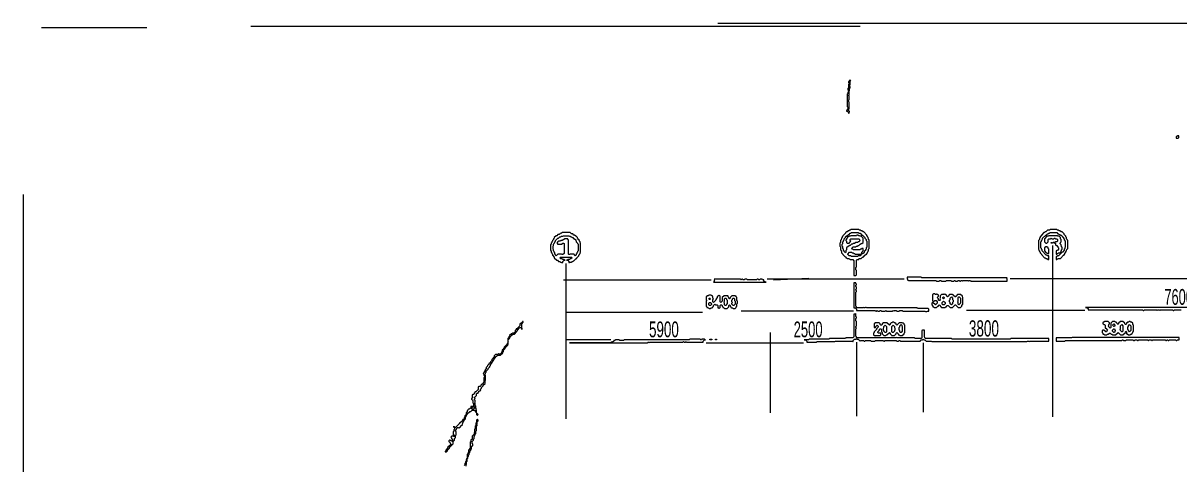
# Model space of a CAD drawing. Header units: millimetres. Extents: x 4 to 412, y 4 to 290.
# Drawn here: x 4 to 169.3, y 226.8 to 289.9 of the extents above; entities that cross this region are included whole.
import ezdxf

# ---------------------------------------------------------------- set-up
doc = ezdxf.new("R2010")
doc.units = ezdxf.units.MM
for name, color, linetype, lineweight in [('OCR_TEXT', 6, 'Continuous', 0), ('TRACE_CURVE', 6, 'Continuous', 0), ('TRACE_STRAIGHT', 5, 'Continuous', 0), ('TRACE_TEXT_SYMBOL', 6, 'Continuous', 0)]:
    doc.layers.add(name, color=color, linetype=linetype, lineweight=lineweight)
doc.styles.add('wqy-unicode', font='wqy-unicode.lff')

msp = doc.modelspace()

# ---------------------------------------------------------------- linework, layer by layer
at = {"layer": 'TRACE_CURVE', "color": 6}
for points in [[(75.31, 247.31), (75.31, 247.22), (75.05, 246.96), (74.96, 246.96), (74.96, 246.7), (74.53, 246.26), (74.44, 246.26), (74.44, 246.17), (74.26, 246), (74.26, 245.82), (74.09, 245.65), (73.91, 245.65), (73.83, 245.56), (73.74, 245.56), (73.47, 245.3), (73.47, 245.21), (73.39, 245.12), (73.39, 245.03), (73.21, 244.86), (73.21, 244.51), (73.3, 244.42), (73.21, 244.33), (73.21, 244.24), (73.12, 244.16), (73.12, 244.07), (72.69, 243.63), (72.69, 243.54), (72.6, 243.46), (72.6, 243.37), (72.42, 243.19), (72.42, 243.02), (72.34, 242.93), (72.34, 242.84), (72.07, 242.58), (71.99, 242.67), (71.9, 242.67), (71.81, 242.58), (71.46, 242.58), (71.29, 242.41), (71.29, 242.23), (70.94, 241.88), (70.94, 241.71), (70.76, 241.53), (70.76, 241.44), (70.67, 241.35), (70.58, 241.35), (70.5, 241.27), (70.5, 241.18), (70.32, 241), (70.32, 240.92), (70.15, 240.74), (70.15, 240.57), (69.97, 240.39), (69.97, 240.3), (69.88, 240.22), (69.88, 240.13), (69.8, 240.04), (69.8, 239.95), (69.71, 239.87), (69.8, 239.78), (69.8, 239.6), (69.88, 239.52), (69.88, 239.34), (69.8, 239.25)], [(70.76, 241.18), (70.94, 241.35), (70.94, 241.44), (71.02, 241.53), (71.11, 241.53), (71.11, 241.62), (71.2, 241.71), (71.2, 241.79), (71.29, 241.88), (71.29, 241.97), (71.46, 242.14), (71.46, 242.23), (71.64, 242.41), (71.72, 242.41), (71.81, 242.49), (72.16, 242.49), (72.51, 242.84), (72.51, 242.93), (72.6, 243.02), (72.6, 243.19), (72.86, 243.46), (72.86, 243.54), (73.04, 243.72), (73.04, 243.81), (73.12, 243.89), (73.21, 243.89), (73.21, 243.98), (73.3, 244.07), (73.3, 244.68), (73.47, 244.86), (73.47, 244.95), (73.56, 245.03), (73.56, 245.12), (73.83, 245.38), (73.91, 245.38), (74, 245.47), (74.18, 245.47), (74.35, 245.65), (74.35, 245.73), (74.44, 245.82), (74.53, 245.82), (74.53, 245.91), (74.61, 246), (74.61, 246.08), (74.96, 246.43), (75.14, 246.43), (75.23, 246.35), (75.23, 246.17), (75.23, 246.96), (75.31, 247.05), (75.31, 247.13), (75.4, 247.22), (75.4, 247.31), (75.31, 247.31)], [(67.17, 233.65), (67.34, 233.82), (67.34, 233.91), (67.43, 234), (67.43, 234.09), (67.78, 234.44), (67.96, 234.44), (68.13, 234.61), (68.48, 234.61), (68.57, 234.52), (68.57, 234.44), (68.75, 234.26), (68.75, 234), (68.83, 233.91), (68.92, 233.91), (69.01, 234), (68.75, 234.26), (68.75, 234.61), (68.66, 234.7), (68.75, 234.79), (68.66, 234.87), (68.66, 235.22), (68.57, 235.31), (68.57, 235.57), (68.48, 235.66), (68.57, 235.75), (68.57, 236.01), (68.48, 236.1), (68.48, 236.19), (68.57, 236.28), (68.4, 236.45), (68.48, 236.54), (68.57, 236.54), (68.75, 236.71), (68.75, 236.98), (68.83, 237.06), (69.01, 237.06), (69.01, 237.15), (69.1, 237.24), (69.1, 237.33), (69.18, 237.41), (69.27, 237.41), (69.36, 237.5), (69.27, 237.59), (69.45, 237.76), (69.45, 237.85), (69.71, 238.11), (69.71, 238.2), (69.97, 238.46), (69.97, 238.82), (70.06, 238.9), (70.06, 239.6), (69.97, 239.69), (69.97, 239.78), (70.06, 239.87), (70.06, 239.95), (70.15, 240.04), (70.15, 240.22), (70.41, 240.48), (70.41, 240.57), (70.67, 240.83), (70.67, 240.92), (70.76, 241), (70.76, 241.18)], [(69.8, 239.25), (69.8, 238.64), (69.71, 238.55), (69.71, 238.46), (69.53, 238.29), (69.45, 238.29), (69.36, 238.2), (69.36, 238.11), (69.27, 238.03), (69.1, 238.03), (69.01, 237.94), (69.01, 237.59), (68.66, 237.24), (68.57, 237.24), (68.4, 237.06), (68.4, 236.98), (68.31, 236.89), (68.22, 236.89), (68.13, 236.8), (68.13, 236.36), (68.05, 236.28), (68.05, 236.19), (68.22, 236.01), (68.22, 235.66), (68.31, 235.57), (68.31, 235.22), (68.22, 235.14), (67.96, 235.14), (67.96, 234.96), (67.87, 234.87), (67.78, 234.87), (67.69, 234.79), (67.61, 234.79), (67.52, 234.7), (67.52, 234.61), (67.43, 234.52), (67.43, 234.44), (67.26, 234.26), (67.26, 234), (67.08, 233.82), (67.08, 233.65), (66.99, 233.56), (66.99, 233.39), (66.91, 233.3), (66.82, 233.3), (66.73, 233.21), (66.73, 233.12), (66.38, 232.77), (66.29, 232.77), (66.29, 232.68), (65.77, 232.16), (65.68, 232.16), (65.59, 232.25), (65.42, 232.25), (65.51, 232.25), (65.59, 232.16), (65.59, 231.9), (65.51, 231.81), (65.51, 231.63), (65.42, 231.55), (65.42, 231.02), (65.33, 230.93), (65.16, 230.93), (65.16, 230.85)], [(65.16, 230.85), (65.07, 230.76), (65.16, 230.67), (65.16, 230.58), (65.33, 230.41), (65.33, 230.23), (65.24, 230.15), (65.16, 230.23), (65.07, 230.23), (64.98, 230.32), (64.89, 230.32), (64.8, 230.23), (64.8, 230.15), (64.98, 229.97), (64.98, 229.88), (65.16, 229.71), (65.07, 229.62), (64.98, 229.62), (64.89, 229.53), (64.8, 229.53), (64.8, 229.44), (64.63, 229.27), (64.63, 229.18), (64.37, 228.92), (64.37, 228.83), (64.28, 228.74), (64.28, 228.66), (64.45, 228.66), (64.63, 228.83), (64.63, 228.92), (64.89, 229.18), (64.89, 229.27), (65.42, 229.8), (65.42, 230.15), (65.59, 230.32), (65.59, 230.58), (65.68, 230.67), (65.77, 230.67), (65.77, 231.02), (65.86, 231.11), (65.86, 231.55), (65.77, 231.63), (65.77, 231.72), (65.86, 231.81), (65.86, 231.9), (65.94, 231.98), (65.94, 232.07), (66.03, 232.16), (66.12, 232.16), (66.21, 232.07), (66.29, 232.16), (66.38, 232.16), (66.47, 232.25), (66.47, 232.33), (66.73, 232.6), (66.73, 232.68), (66.82, 232.77), (66.82, 232.86), (66.91, 232.95), (66.91, 233.04), (66.99, 233.12), (66.99, 233.21), (67.17, 233.39), (67.17, 233.65)]]:
    msp.add_lwpolyline(points, dxfattribs=at)
for points in [[(68.31, 235.22), (68.4, 235.14), (68.4, 234.87), (68.31, 234.79), (68.13, 234.79), (68.05, 234.87), (68.05, 234.96)], [(65.42, 231.02), (65.51, 231.11), (65.68, 230.93), (65.59, 230.85), (65.51, 230.85), (65.42, 230.93)]]:
    msp.add_lwpolyline(points, close=True, dxfattribs=at)
at = {"layer": 'TRACE_STRAIGHT', "color": 5}
for p, q in [((6.57, 289.32), (21.63, 289.32)), ((36.51, 289.5), (123.59, 289.5)), ((103.25, 289.95), (376.13, 289.95)), ((3.96, 265.46), (3.96, 29.15)), ((151.07, 258.17), (151.07, 233.67)), ((81.53, 255.59), (81.53, 233.4)), ((81.19, 253.25), (102.3, 253.25)), ((110.29, 253.38), (129.88, 253.38)), ((111.18, 253.24), (116.25, 253.51)), ((145.04, 253.46), (188.42, 253.46)), ((81.53, 248.63), (101.04, 248.63)), ((106.57, 248.81), (122.61, 248.81)), ((138.78, 248.91), (155.7, 248.91)), ((81.53, 244.73), (87.96, 244.73)), ((110.7, 245.73), (110.7, 234.23)), ((101.58, 244.23), (115.51, 244.23)), ((123.08, 244.37), (123.08, 233.75)), ((132.58, 244.26), (132.58, 234.35))]:
    msp.add_line(p, q, dxfattribs=at)
at = {"layer": 'TRACE_TEXT_SYMBOL', "color": 6}
for points in [[(121.99, 281.73), (121.99, 281.64), (121.9, 281.55), (121.9, 281.46), (121.99, 281.38), (121.99, 281.29), (121.9, 281.2), (121.9, 280.68), (121.82, 280.59), (121.82, 280.41), (121.9, 280.33), (121.9, 280.15), (121.82, 280.06), (121.82, 279.89), (121.73, 279.8), (121.73, 278.05), (121.82, 277.96), (121.82, 277.7), (121.73, 277.61), (121.73, 277.52), (121.64, 277.44), (121.64, 277.35), (121.73, 277.35), (121.9, 277.17), (121.9, 277.09), (121.99, 277.09), (121.99, 277.17), (122.08, 277.26), (122.08, 277.35), (121.99, 277.35), (121.9, 277.44), (121.9, 277.61), (121.99, 277.7), (121.99, 278.66), (121.9, 278.75), (121.9, 278.92), (121.99, 279.01), (121.99, 279.54), (121.9, 279.62), (121.99, 279.71), (121.99, 280.24), (122.08, 280.33), (122.08, 280.59), (122.17, 280.68), (122.17, 280.85), (122.08, 280.94), (122.08, 281.03), (122.17, 281.11), (122.17, 281.64), (122.25, 281.73)], [(168.93, 273.84), (168.84, 273.76), (168.76, 273.76), (168.76, 273.49), (169.02, 273.49), (169.11, 273.58), (169.11, 273.84)], [(150.54, 259.57), (150.45, 259.48), (150.28, 259.48), (149.93, 259.13), (149.93, 258.69), (150.1, 258.52), (150.28, 258.52), (150.45, 258.69), (150.45, 259.04), (150.54, 259.13), (150.8, 259.13), (150.89, 259.22), (150.98, 259.13), (151.24, 259.13), (151.33, 259.22), (151.42, 259.22), (151.5, 259.13), (151.68, 259.13), (151.77, 259.04), (151.77, 258.78), (151.68, 258.69), (151.5, 258.69), (151.42, 258.61), (151.15, 258.61), (151.33, 258.61), (151.5, 258.43), (151.5, 258.26), (151.59, 258.17), (151.68, 258.17), (151.85, 257.99), (151.85, 257.91), (151.94, 257.82), (151.94, 257.64), (151.77, 257.47), (151.68, 257.47), (151.59, 257.38), (151.59, 256.94), (151.68, 256.94), (151.77, 257.03), (151.85, 257.03), (151.94, 257.12), (152.12, 257.12), (152.29, 257.29), (152.29, 257.38), (152.38, 257.47), (152.38, 257.56), (152.47, 257.64), (152.47, 257.91), (152.38, 257.99), (152.38, 258.08), (152.29, 258.17), (152.29, 258.26), (152.12, 258.43), (152.2, 258.52), (152.2, 258.61), (152.29, 258.69), (152.29, 259.04), (152.2, 259.13), (152.2, 259.31), (152.03, 259.48), (151.85, 259.48), (151.77, 259.57)], [(150.1, 257.99), (149.93, 257.82), (149.93, 257.38), (150.19, 257.12), (150.28, 257.12), (150.37, 257.03), (150.54, 257.03), (150.54, 257.64), (150.45, 257.73), (150.45, 257.82), (150.28, 257.99)], [(150.89, 258.61), (151.07, 258.61), (151.07, 258.52), (150.89, 258.52)], [(122.08, 257.21), (122.34, 257.21), (122.43, 257.12), (122.6, 257.12), (122.69, 257.03), (122.78, 257.03), (122.87, 256.94), (123.65, 256.94), (123.74, 256.86), (123.57, 256.68), (123.3, 256.68), (123.22, 256.59), (122.34, 256.59), (122.25, 256.68), (121.99, 256.68), (121.82, 256.86), (121.82, 256.94)], [(123.74, 257.03), (123.83, 257.12), (123.92, 257.03), (123.83, 256.94)], [(102.72, 253.35), (102.81, 253.26), (102.72, 253.18), (102.72, 253), (102.64, 252.91), (110.17, 252.91), (109.99, 252.91), (109.82, 253.09), (109.82, 253.26), (109.64, 253.26), (109.56, 253.35), (109.29, 253.35), (109.21, 253.26), (109.12, 253.26), (109.03, 253.35), (108.85, 253.35), (108.77, 253.26), (107.45, 253.26), (107.37, 253.35), (107.1, 253.35), (107.02, 253.26), (106.84, 253.26), (106.75, 253.35), (106.67, 253.35), (106.58, 253.26), (106.49, 253.35)], [(130.31, 253.62), (130.31, 253.44), (130.4, 253.35), (130.31, 253.26), (130.4, 253.26), (130.49, 253.18), (134.43, 253.18), (134.51, 253.09), (134.86, 253.09), (134.95, 253.18), (135.13, 253.18), (135.21, 253.09), (135.83, 253.09), (135.92, 253.18), (136.53, 253.18), (136.62, 253.09), (136.97, 253.09), (137.05, 253.18), (137.14, 253.18), (137.23, 253.09), (137.49, 253.09), (137.58, 253.18), (137.75, 253.18), (137.84, 253.09), (137.93, 253.09), (138.02, 253.18), (138.1, 253.18), (138.19, 253.09), (138.28, 253.18), (138.98, 253.18), (139.07, 253.09), (139.16, 253.18), (139.33, 253.18), (139.42, 253.09), (144.59, 253.09), (144.59, 253.35), (144.5, 253.44), (144.59, 253.53), (132.41, 253.53), (132.32, 253.62)], [(122.69, 252.83), (122.69, 249.24), (122.87, 249.24), (123.04, 249.06), (123.04, 248.89), (125.76, 248.89), (125.84, 248.8), (125.93, 248.8), (126.02, 248.89), (126.11, 248.8), (126.37, 248.8), (126.46, 248.89), (126.54, 248.89), (126.63, 248.8), (127.16, 248.8), (127.25, 248.89), (127.33, 248.8), (128.21, 248.8), (128.3, 248.89), (128.38, 248.8), (128.47, 248.89), (128.73, 248.89), (128.82, 248.8), (129.17, 248.8), (129.26, 248.89), (129.61, 248.89), (129.7, 248.8), (132.85, 248.8), (132.94, 248.71), (133.11, 248.71), (133.2, 248.8), (133.38, 248.8), (133.38, 249.06), (133.29, 249.15), (131.8, 249.15), (131.71, 249.24), (124.53, 249.24), (124.44, 249.32), (124.36, 249.32), (124.27, 249.24), (124.09, 249.24), (124.01, 249.32), (123.92, 249.24), (123.13, 249.24), (123.04, 249.32), (123.04, 249.41), (122.95, 249.5), (122.95, 251.51), (123.04, 251.6), (123.04, 251.69), (122.95, 251.78), (122.95, 251.86), (123.04, 251.95), (123.04, 252.21), (122.95, 252.3), (122.95, 252.48), (123.04, 252.56), (123.04, 252.65), (122.95, 252.74), (122.95, 252.83)], [(101.94, 250.55), (102.02, 250.64), (102.11, 250.64), (102.2, 250.55), (102.11, 250.46), (102.02, 250.46)], [(101.94, 249.94), (102.02, 250.02), (102.2, 250.02), (102.29, 249.94), (102.29, 249.85), (102.37, 249.76), (102.2, 249.59), (102.02, 249.59), (101.94, 249.67)], [(104.21, 250.55), (104.3, 250.64), (104.39, 250.64), (104.48, 250.55), (104.48, 250.46), (104.56, 250.37), (104.56, 249.85), (104.48, 249.76), (104.48, 249.67), (104.39, 249.59), (104.3, 249.59), (104.21, 249.67), (104.21, 249.94), (104.13, 250.02), (104.13, 250.11), (104.21, 250.2)], [(105.35, 250.55), (105.44, 250.64), (105.53, 250.64), (105.61, 250.55), (105.61, 250.29), (105.7, 250.2), (105.7, 249.76), (105.53, 249.59), (105.44, 249.59), (105.26, 249.76), (105.26, 249.94), (105.35, 250.02), (105.26, 250.11), (105.26, 250.37), (105.35, 250.46)], [(135.48, 250.2), (135.57, 250.11), (135.65, 250.11), (135.74, 250.02), (135.74, 249.85), (135.57, 249.67), (135.39, 249.67), (135.3, 249.76), (135.3, 250.02)], [(135.39, 250.73), (135.48, 250.81), (135.57, 250.73), (135.57, 250.64), (135.48, 250.55), (135.39, 250.64)], [(136.62, 250.81), (136.79, 250.64), (136.79, 250.46), (136.88, 250.37), (136.88, 250.11), (136.79, 250.02), (136.79, 249.85), (136.62, 249.67), (136.44, 249.85), (136.44, 250.02), (136.35, 250.11), (136.35, 250.37), (136.44, 250.46), (136.44, 250.64)], [(137.58, 250.73), (137.67, 250.81), (137.75, 250.81), (137.93, 250.64), (137.93, 249.94), (137.67, 249.67), (137.58, 249.76), (137.58, 250.02), (137.49, 250.11), (137.58, 250.2)], [(127.16, 246.78), (127.33, 246.61), (127.33, 245.82), (127.25, 245.73), (127.16, 245.73), (126.98, 245.91), (126.98, 246), (126.9, 246.08), (126.9, 246.35), (126.98, 246.43), (126.98, 246.61)], [(128.3, 246.78), (128.47, 246.61), (128.47, 246.43), (128.56, 246.35), (128.56, 246.08), (128.47, 246), (128.47, 245.91), (128.3, 245.73), (128.21, 245.73), (128.12, 245.82), (128.12, 246.61)], [(129.43, 246.87), (129.52, 246.78), (129.52, 246.7), (129.61, 246.61), (129.61, 245.91), (129.43, 245.73), (129.35, 245.73), (129.26, 245.82), (129.26, 246), (129.17, 246.08), (129.17, 246.43), (129.26, 246.52), (129.26, 246.7)], [(159.82, 246.96), (160, 246.78), (160, 246.7), (159.91, 246.61), (159.82, 246.61), (159.65, 246.78)], [(160.96, 246.87), (161.14, 246.7), (161.14, 245.91), (161.05, 245.82), (160.96, 245.82), (160.79, 246), (160.79, 246.08), (160.7, 246.17), (160.79, 246.26), (160.79, 246.7)], [(162.1, 246.87), (162.28, 246.7), (162.28, 246), (162.1, 245.82), (161.92, 246), (161.92, 246.08), (161.84, 246.17), (161.84, 246.52), (161.92, 246.61), (161.92, 246.7)], [(99.22, 244.77), (99.13, 244.68), (89.85, 244.68), (89.76, 244.6), (89.24, 244.6), (89.15, 244.68), (88.63, 244.68), (88.54, 244.6), (88.36, 244.6), (88.36, 244.51), (88.19, 244.33), (88.01, 244.33), (87.92, 244.24), (82.06, 244.24), (93.18, 244.24), (93.27, 244.33), (93.35, 244.33), (93.44, 244.24), (93.53, 244.33), (98.26, 244.33), (98.35, 244.42), (98.43, 244.33), (98.61, 244.33), (98.7, 244.42), (98.78, 244.33), (101.15, 244.33), (101.15, 244.51), (101.32, 244.68), (101.5, 244.68), (101.41, 244.68), (101.32, 244.77), (100.97, 244.77), (100.89, 244.68), (100.8, 244.68), (100.71, 244.77)], [(102.11, 244.77), (102.37, 244.77), (102.37, 244.68), (102.11, 244.68)], [(102.9, 244.77), (103.07, 244.77), (103.07, 244.68), (102.9, 244.68)], [(153.87, 245.03), (153.78, 244.95), (151.59, 244.95), (151.59, 244.51), (152.82, 244.51), (152.9, 244.6), (160.96, 244.6), (161.05, 244.68), (161.14, 244.68), (161.22, 244.6), (161.57, 244.6), (161.66, 244.68), (162.54, 244.68), (162.63, 244.6), (162.8, 244.6), (162.89, 244.68), (163.15, 244.68), (163.24, 244.6), (163.33, 244.6), (163.41, 244.68), (164.64, 244.68), (164.73, 244.6), (164.81, 244.6), (164.9, 244.68), (165.17, 244.68), (165.25, 244.6), (165.34, 244.6), (165.43, 244.68), (167.18, 244.68), (167.27, 244.6), (167.35, 244.6), (167.44, 244.68), (167.53, 244.68), (167.62, 244.6), (167.7, 244.6), (167.79, 244.68), (168.67, 244.68), (168.76, 244.6), (168.84, 244.6), (168.93, 244.68), (169.19, 244.68), (169.19, 245.03)], [(159.82, 246.26), (159.91, 246.26), (160, 246.17), (160, 246.08), (160.09, 246), (160, 245.91), (160, 245.82), (159.91, 245.73), (159.82, 245.73), (159.65, 245.91), (159.65, 246.08)]]:
    msp.add_lwpolyline(points, close=True, dxfattribs=at)
for points in [[(81.01, 260.01), (80.92, 259.92), (80.83, 259.92), (80.74, 259.83), (80.66, 259.83), (80.57, 259.75), (80.39, 259.75), (80.22, 259.57), (80.13, 259.57), (79.87, 259.31), (79.87, 259.22), (79.78, 259.13), (79.78, 259.04), (79.61, 258.87), (79.61, 258.78), (79.52, 258.69), (79.52, 258.61), (79.43, 258.52), (79.43, 258.34), (79.34, 258.26), (79.34, 257.47), (79.43, 257.38), (79.43, 257.21), (79.52, 257.12), (79.52, 257.03), (79.61, 256.94), (79.61, 256.77), (79.87, 256.51), (79.87, 256.42), (80.22, 256.07), (80.31, 256.07), (80.48, 255.89), (80.66, 255.89), (80.74, 255.8), (80.83, 255.8), (80.92, 255.72), (81.09, 255.72), (81.09, 255.89), (81.27, 256.07), (81.44, 256.07), (81.36, 256.07), (81.27, 256.15), (81.09, 256.15), (81.01, 256.24), (80.83, 256.24), (80.66, 256.42), (80.74, 256.51), (82.32, 256.51), (82.41, 256.42), (82.23, 256.24), (82.14, 256.24), (82.06, 256.15), (81.79, 256.15), (81.71, 256.07), (81.62, 256.07), (81.79, 256.07), (81.97, 255.89), (81.97, 255.72), (82.06, 255.72), (82.14, 255.8), (82.32, 255.8), (82.41, 255.89), (82.5, 255.89), (82.58, 255.98)], [(81.09, 259.48), (81.18, 259.57), (81.97, 259.57), (82.06, 259.48), (82.14, 259.48), (82.23, 259.4), (82.32, 259.4), (82.41, 259.31), (82.5, 259.31), (82.67, 259.13), (82.76, 259.13), (82.93, 258.96), (82.93, 258.87), (83.02, 258.78), (83.02, 258.69), (83.2, 258.52), (83.2, 258.43), (83.28, 258.34), (83.28, 257.38), (83.2, 257.29), (83.2, 257.21), (83.11, 257.12), (83.11, 257.03), (83.02, 256.94), (83.02, 256.86), (82.85, 256.68), (82.76, 256.77), (82.76, 256.86), (82.67, 256.94), (82.14, 256.94), (82.06, 256.86), (81.97, 256.86), (81.88, 256.94), (81.88, 258.96), (81.79, 259.04), (81.79, 259.13), (81.36, 259.13), (81.18, 258.96), (81.09, 258.96), (81.01, 258.87), (80.83, 258.87), (80.74, 258.78), (80.48, 258.78), (80.39, 258.69), (80.31, 258.69), (80.31, 258.61), (80.22, 258.52), (80.31, 258.43), (80.31, 258.34), (80.92, 258.34), (81.09, 258.52), (81.18, 258.52), (81.27, 258.43), (81.27, 257.03), (81.09, 256.86), (81.01, 256.86), (80.92, 256.94), (80.39, 256.94), (80.13, 256.68), (80.04, 256.77), (80.04, 256.86), (79.96, 256.94), (79.96, 257.12), (79.87, 257.21)], [(82.58, 255.98), (82.67, 255.98), (83.02, 256.33), (83.11, 256.33), (83.11, 256.42), (83.37, 256.68), (83.37, 256.77), (83.46, 256.86), (83.46, 256.94), (83.55, 257.03), (83.55, 257.12), (83.63, 257.21), (83.63, 258.52), (83.55, 258.61), (83.55, 258.69), (83.46, 258.78), (83.46, 258.87), (83.28, 259.04), (83.28, 259.13), (83.2, 259.22), (83.2, 259.31), (83.02, 259.48), (82.93, 259.48), (82.76, 259.66), (82.67, 259.66), (82.5, 259.83), (82.32, 259.83), (82.14, 260.01), (81.01, 260.01)], [(122.25, 260.45), (122.17, 260.36), (122.08, 260.36), (121.99, 260.27), (121.9, 260.27), (121.73, 260.1), (121.64, 260.1), (121.55, 260.01), (121.47, 260.01), (121.47, 259.92), (121.12, 259.57), (121.12, 259.48), (121.03, 259.4), (121.03, 259.31), (120.94, 259.22), (120.94, 259.13), (120.85, 259.04), (120.85, 258.96), (120.76, 258.87), (120.76, 258.61), (120.68, 258.52), (120.68, 258.08), (120.76, 257.99), (120.76, 257.56), (120.85, 257.47), (120.85, 257.38), (120.94, 257.29), (120.94, 257.12), (121.12, 256.94), (121.12, 256.86), (121.38, 256.59), (121.47, 256.59), (121.55, 256.51), (121.55, 256.42), (121.64, 256.42), (121.73, 256.33), (121.9, 256.33), (121.99, 256.24), (122.08, 256.24), (122.17, 256.15), (122.52, 256.15), (122.69, 255.98), (122.69, 253.88), (122.95, 253.88), (123.04, 253.97), (123.04, 254.58), (122.95, 254.67), (122.95, 255.02), (123.04, 255.1), (123.04, 256.07), (123.13, 256.15), (123.39, 256.15), (123.39, 256.24), (123.48, 256.33), (123.74, 256.33), (123.92, 256.51), (124.01, 256.51), (124.18, 256.68), (124.27, 256.68), (124.27, 256.77), (124.44, 256.94), (124.53, 256.94), (124.53, 257.03), (124.62, 257.12)], [(121.64, 258.78), (121.64, 258.61), (121.73, 258.52), (121.99, 258.52), (122.25, 258.78), (122.17, 258.87), (122.17, 259.04), (122.25, 259.13), (123.39, 259.13), (123.48, 259.04), (123.48, 258.96), (123.57, 258.87), (123.39, 258.69), (123.3, 258.69), (123.22, 258.61), (122.95, 258.61), (122.78, 258.43), (122.6, 258.43), (122.52, 258.34), (122.34, 258.34), (122.17, 258.17), (122.08, 258.17), (121.99, 258.08), (121.9, 258.08), (121.64, 257.82), (121.64, 257.56), (121.55, 257.47), (121.55, 257.21), (121.47, 257.12), (121.29, 257.29), (121.29, 257.38), (121.2, 257.47), (121.2, 257.64), (121.12, 257.73), (121.12, 257.99), (121.03, 258.08), (121.03, 258.34), (121.12, 258.43), (121.12, 258.69), (121.2, 258.78), (121.2, 258.87), (121.29, 258.96), (121.29, 259.13), (121.47, 259.31), (121.47, 259.4), (121.55, 259.48), (121.64, 259.48), (121.9, 259.75), (121.99, 259.75), (122.17, 259.92), (122.25, 259.92)], [(122.25, 259.92), (122.34, 260.01), (123.3, 260.01), (123.39, 259.92), (123.57, 259.92), (123.83, 259.66), (123.92, 259.66), (124.27, 259.31), (124.27, 259.22), (124.44, 259.04), (124.44, 258.87), (124.53, 258.78), (124.53, 257.91), (124.44, 257.82), (124.44, 257.64), (124.36, 257.56), (124.36, 257.47), (124.18, 257.29), (124.18, 257.21), (124.01, 257.03), (123.92, 257.03), (123.83, 257.12), (123.83, 257.21), (124.01, 257.38), (124.01, 257.73), (123.83, 257.73), (123.74, 257.64), (123.65, 257.64), (123.57, 257.56), (122.6, 257.56), (122.52, 257.64), (122.43, 257.64), (122.34, 257.73), (122.6, 257.99), (122.95, 257.99), (123.04, 258.08), (123.22, 258.08), (123.3, 258.17), (123.39, 258.17), (123.57, 258.34), (123.65, 258.34), (123.74, 258.43), (123.83, 258.43), (124.01, 258.61), (124.01, 259.22), (123.74, 259.48), (123.57, 259.48), (123.48, 259.57), (123.39, 259.57), (123.3, 259.66), (123.13, 259.66), (123.04, 259.57), (122.25, 259.57), (122.17, 259.48), (121.99, 259.48), (121.9, 259.4), (121.82, 259.4), (121.73, 259.31), (121.73, 259.22), (121.64, 259.13), (121.64, 259.04), (121.55, 258.96), (121.55, 258.87), (121.64, 258.78)], [(124.62, 257.12), (124.62, 257.21), (124.71, 257.29), (124.71, 257.38), (124.79, 257.47), (124.79, 257.64), (124.88, 257.73), (124.88, 258.96), (124.79, 259.04), (124.79, 259.13), (124.71, 259.22), (124.71, 259.31), (124.62, 259.4), (124.62, 259.48), (124.53, 259.57), (124.53, 259.66), (124.09, 260.1), (124.01, 260.1), (123.83, 260.27), (123.74, 260.27), (123.65, 260.36), (123.48, 260.36), (123.39, 260.45), (122.25, 260.45)], [(150.72, 260.45), (150.63, 260.36), (150.37, 260.36), (150.1, 260.1), (150.01, 260.1), (149.93, 260.01), (149.84, 260.01), (149.49, 259.66), (149.49, 259.57), (149.31, 259.4), (149.31, 259.31), (149.23, 259.22), (149.23, 259.04), (149.05, 258.87), (149.05, 257.64), (149.14, 257.56), (149.14, 257.47), (149.23, 257.38), (149.23, 257.29), (149.31, 257.21), (149.31, 257.12), (149.49, 256.94), (149.49, 256.86), (149.93, 256.42), (150.01, 256.42), (150.1, 256.33), (150.28, 256.33), (150.45, 256.15), (150.54, 256.15), (150.54, 256.68), (150.37, 256.68), (150.28, 256.77), (150.19, 256.77), (149.58, 257.38), (149.58, 257.56), (149.49, 257.64), (149.49, 257.73), (149.4, 257.82), (149.4, 258.69), (149.49, 258.78), (149.49, 258.87), (149.58, 258.96), (149.58, 259.04), (149.66, 259.13), (149.66, 259.22), (150.1, 259.66), (150.19, 259.66), (150.37, 259.83), (150.45, 259.83), (150.54, 259.92), (150.63, 259.92), (150.72, 260.01), (151.68, 260.01), (151.85, 259.83), (151.94, 259.83), (152.03, 259.75), (152.12, 259.75), (152.2, 259.66), (152.29, 259.66), (152.47, 259.48), (152.47, 259.4), (152.55, 259.4), (152.64, 259.31), (152.64, 259.22)], [(152.64, 259.22), (152.73, 259.13), (152.73, 258.96), (152.9, 258.78), (152.9, 257.91), (152.82, 257.82), (152.82, 257.73), (152.73, 257.64), (152.73, 257.47), (152.64, 257.38), (152.64, 257.29), (152.55, 257.21), (152.47, 257.21), (151.94, 256.68), (151.77, 256.68), (151.68, 256.59), (151.59, 256.59), (151.59, 256.15), (151.68, 256.15), (151.77, 256.24), (151.85, 256.24), (151.94, 256.33), (152.2, 256.33), (152.64, 256.77), (152.73, 256.77), (152.73, 256.86), (152.82, 256.94), (152.82, 257.03), (152.99, 257.21), (152.99, 257.29), (153.08, 257.38), (153.08, 257.56), (153.26, 257.73), (153.26, 258.87), (153.17, 258.96), (153.17, 259.04), (153.08, 259.13), (153.08, 259.31), (152.99, 259.4), (152.99, 259.48), (152.73, 259.75), (152.73, 259.83), (152.47, 260.1), (152.29, 260.1), (152.12, 260.27), (152.03, 260.27), (151.94, 260.36), (151.77, 260.36), (151.68, 260.45), (150.72, 260.45)], [(79.87, 257.21), (79.87, 257.29), (79.78, 257.38), (79.78, 257.56), (79.69, 257.64), (79.69, 258.08), (79.78, 258.17), (79.78, 258.34), (79.87, 258.43), (79.87, 258.52), (79.96, 258.61), (79.96, 258.69), (80.04, 258.78), (80.04, 258.87), (80.39, 259.22), (80.48, 259.22), (80.66, 259.4), (80.83, 259.4), (80.92, 259.48), (81.09, 259.48)], [(101.94, 251.08), (101.85, 250.99), (101.76, 250.99), (101.59, 250.81), (101.59, 250.37), (101.67, 250.29), (101.59, 250.2), (101.59, 249.5), (101.67, 249.41), (101.67, 249.32), (101.76, 249.32), (101.85, 249.24), (101.94, 249.24), (102.02, 249.15), (102.2, 249.15), (102.29, 249.24), (102.37, 249.24), (102.46, 249.32), (102.55, 249.32), (102.55, 249.41), (102.64, 249.5), (102.64, 249.59), (102.81, 249.76), (102.9, 249.67), (103.16, 249.67), (103.25, 249.59), (103.25, 249.24), (103.34, 249.24), (103.43, 249.15), (103.6, 249.32), (103.6, 249.59), (103.69, 249.67), (103.78, 249.67), (103.86, 249.59), (103.86, 249.5), (103.95, 249.41), (103.95, 249.32), (104.04, 249.32), (104.21, 249.15), (104.56, 249.15), (104.83, 249.41), (104.83, 249.59), (104.91, 249.67), (105, 249.59), (105, 249.5), (105.09, 249.41), (105.09, 249.32), (105.18, 249.24), (105.35, 249.24), (105.44, 249.15), (105.7, 249.15), (105.88, 249.32), (105.88, 249.41), (105.96, 249.5), (105.96, 249.85), (106.05, 249.94), (106.05, 250.2), (105.96, 250.29), (105.96, 250.73), (105.88, 250.81), (105.88, 250.9), (105.79, 250.9), (105.7, 250.99), (105.26, 250.99)], [(105.26, 250.99), (105, 250.73), (105, 250.64), (104.91, 250.55), (104.83, 250.64), (104.83, 250.73), (104.74, 250.81), (104.74, 250.9), (104.65, 250.99), (104.13, 250.99), (103.86, 250.73), (103.86, 250.2), (103.69, 250.02), (103.6, 250.11), (103.6, 250.9), (103.43, 251.08), (103.34, 250.99), (103.25, 250.99), (103.25, 250.9), (103.16, 250.81), (103.16, 250.73), (102.99, 250.55), (102.99, 250.46), (102.9, 250.37), (102.9, 250.29), (102.64, 250.02), (102.55, 250.11), (102.55, 250.46), (102.64, 250.55), (102.55, 250.64), (102.55, 250.81), (102.46, 250.9), (102.46, 250.99), (102.37, 250.99), (102.29, 251.08), (101.94, 251.08)], [(134.08, 251.25), (133.99, 251.16), (133.9, 251.16), (133.9, 250.29), (133.99, 250.2), (134.16, 250.2), (134.25, 250.29), (134.43, 250.29), (134.6, 250.11), (134.6, 249.94), (134.34, 249.67), (133.99, 250.02), (133.9, 250.02), (133.81, 249.94), (133.81, 249.67), (133.99, 249.5), (133.99, 249.41), (134.08, 249.41), (134.16, 249.32), (134.51, 249.32), (134.69, 249.5), (134.78, 249.5), (134.78, 249.59), (134.86, 249.67), (135.21, 249.32), (135.74, 249.32), (135.83, 249.41), (135.92, 249.41), (135.92, 249.5), (136, 249.59), (136.18, 249.59), (136.44, 249.32), (136.79, 249.32), (137.14, 249.67), (137.23, 249.67), (137.58, 249.32), (137.93, 249.32), (138.1, 249.5), (138.1, 249.59), (138.28, 249.76), (138.28, 250.73), (138.19, 250.81), (138.19, 250.9), (137.93, 251.16), (137.49, 251.16), (137.4, 251.08), (137.4, 250.99), (137.23, 250.81), (137.14, 250.81), (136.97, 250.99), (136.97, 251.08), (136.88, 251.08), (136.79, 251.16), (136.35, 251.16), (136.27, 251.08), (136.27, 250.99), (136.09, 250.81), (135.92, 250.99), (135.92, 251.08), (135.83, 251.16), (135.65, 251.16), (135.57, 251.25), (135.48, 251.16), (135.21, 251.16)], [(135.21, 251.16), (135.04, 250.99), (135.04, 250.64), (134.95, 250.55), (135.04, 250.46), (135.04, 250.37), (134.95, 250.29), (134.86, 250.29), (134.78, 250.37), (134.78, 250.55), (134.6, 250.73), (134.78, 250.9), (134.78, 251.08), (134.69, 251.16), (134.6, 251.16), (134.51, 251.25), (134.43, 251.16), (134.34, 251.16), (134.25, 251.25), (134.08, 251.25)], [(122.95, 248.45), (122.87, 248.36), (122.69, 248.36), (122.69, 245.12), (122.52, 244.95), (121.55, 244.95), (121.47, 244.86), (119.19, 244.86), (119.1, 244.77), (116.3, 244.77), (116.21, 244.68), (115.6, 244.68), (115.77, 244.68), (115.95, 244.51), (115.95, 244.33), (117.35, 244.33), (117.44, 244.42), (119.98, 244.42), (120.06, 244.51), (122.43, 244.51), (122.52, 244.42), (122.6, 244.42), (122.6, 244.6), (122.78, 244.77), (122.95, 244.77), (123.04, 244.86), (123.13, 244.77), (123.3, 244.77), (123.57, 244.51), (123.65, 244.6), (124.09, 244.6), (124.18, 244.51), (124.27, 244.51), (124.36, 244.6), (125.06, 244.6), (125.14, 244.51), (125.67, 244.51), (125.76, 244.6), (126.9, 244.6), (126.98, 244.51), (127.07, 244.51), (127.16, 244.6), (128.73, 244.6), (128.82, 244.51), (129.08, 244.51), (129.17, 244.6), (129.26, 244.6), (129.35, 244.51), (132.15, 244.51), (132.32, 244.68), (132.5, 244.68), (132.59, 244.77), (132.68, 244.68), (132.85, 244.68), (133.03, 244.51), (133.73, 244.51), (133.81, 244.42), (147.39, 244.42), (147.48, 244.51), (147.65, 244.51), (147.74, 244.42), (147.83, 244.51), (150.54, 244.51), (150.54, 244.86)], [(150.54, 244.86), (145.11, 244.86), (145.02, 244.77), (136.7, 244.77), (136.62, 244.86), (132.94, 244.86), (132.85, 244.95), (132.85, 245.03), (132.76, 245.12), (132.76, 246.08), (132.5, 246.08), (132.41, 246), (132.41, 244.95), (132.32, 244.86), (131.45, 244.86), (131.36, 244.95), (128.91, 244.95), (128.82, 245.03), (128.73, 244.95), (128.12, 244.95), (128.03, 245.03), (127.95, 244.95), (125.84, 244.95), (125.76, 245.03), (125.67, 244.95), (123.13, 244.95), (123.04, 245.03), (123.04, 245.12), (122.95, 245.21), (122.95, 246.26), (123.04, 246.35), (122.95, 246.43), (122.95, 246.61), (123.04, 246.7), (123.04, 247.31), (122.95, 247.4), (122.95, 247.75), (123.04, 247.84), (123.04, 247.92), (122.95, 248.01), (122.95, 248.45)], [(175.59, 249.32), (155.79, 249.32), (155.97, 249.32), (156.15, 249.15), (156.15, 248.97), (163.94, 248.97), (164.03, 248.89), (164.11, 248.89), (164.2, 248.97), (165.95, 248.97), (166.04, 248.89), (166.13, 248.97), (166.3, 248.97), (166.39, 248.89), (166.48, 248.97), (168.23, 248.97), (168.32, 248.89), (168.41, 248.89), (168.49, 248.97), (169.46, 248.97)], [(128.21, 247.22), (128.12, 247.13), (128.03, 247.13), (127.86, 246.96), (127.86, 246.87), (127.77, 246.78), (127.42, 247.13), (126.9, 247.13), (126.72, 246.96), (126.72, 246.87), (126.63, 246.78), (126.54, 246.78), (126.46, 246.87), (126.46, 246.96), (126.28, 247.13), (125.76, 247.13), (125.58, 246.96), (125.58, 246.43), (125.76, 246.43), (125.84, 246.52), (125.84, 246.61), (126.02, 246.78), (126.19, 246.61), (126.11, 246.52), (126.11, 246.43), (125.93, 246.26), (125.93, 246.17), (125.58, 245.82), (125.58, 245.73), (125.49, 245.65), (125.49, 245.38), (125.58, 245.3), (126.46, 245.3), (126.54, 245.38), (126.54, 245.65), (126.19, 245.65), (126.11, 245.73), (126.11, 245.82), (126.28, 246), (126.28, 246.08), (126.46, 246.26), (126.54, 246.26), (126.63, 246.17), (126.63, 245.82), (126.72, 245.73), (126.72, 245.56), (126.98, 245.3), (127.25, 245.3), (127.33, 245.38), (127.42, 245.38), (127.77, 245.73), (127.86, 245.65), (127.86, 245.56), (128.12, 245.3), (128.47, 245.3), (128.73, 245.56), (128.73, 245.65), (128.82, 245.73), (129, 245.56), (129, 245.47), (129.08, 245.38), (129.17, 245.38), (129.26, 245.3), (129.61, 245.3)], [(129.61, 245.3), (129.87, 245.56), (129.87, 245.65), (129.96, 245.73), (129.96, 246.78), (129.87, 246.87), (129.87, 246.96), (129.79, 247.05), (129.7, 247.05), (129.61, 247.13), (129.17, 247.13), (128.82, 246.78), (128.73, 246.87), (128.73, 246.96), (128.56, 247.13), (128.47, 247.13), (128.38, 247.22), (128.21, 247.22)], [(158.51, 247.31), (158.42, 247.22), (158.33, 247.22), (158.25, 247.13), (158.25, 246.96), (158.33, 246.96), (158.42, 246.87), (158.51, 246.87), (158.6, 246.78), (158.6, 246.35), (158.68, 246.35), (158.95, 246.08), (158.86, 246), (158.86, 245.91), (158.77, 245.82), (158.68, 245.82), (158.42, 246.08), (158.25, 246.08), (158.16, 246), (158.16, 245.73), (158.25, 245.65), (158.25, 245.56), (158.33, 245.47), (158.42, 245.47), (158.51, 245.38), (158.86, 245.38), (158.95, 245.47), (159.03, 245.47), (159.21, 245.65), (159.3, 245.65), (159.47, 245.47), (159.56, 245.47), (159.65, 245.38), (160.09, 245.38), (160.44, 245.73), (160.79, 245.38), (161.14, 245.38), (161.49, 245.73), (161.49, 245.82), (161.57, 245.91), (161.66, 245.82), (161.66, 245.56), (161.75, 245.56), (161.92, 245.38), (162.19, 245.38), (162.28, 245.47), (162.36, 245.47), (162.45, 245.56), (162.45, 245.65), (162.54, 245.73), (162.54, 245.82), (162.63, 245.91), (162.63, 246.78), (162.54, 246.87), (162.54, 247.05), (162.36, 247.22), (162.28, 247.22), (162.19, 247.31), (162.01, 247.31), (161.92, 247.22), (161.84, 247.22), (161.66, 247.05), (161.66, 246.96), (161.57, 246.87)], [(161.57, 246.87), (161.49, 246.87), (161.4, 246.96), (161.4, 247.05), (161.14, 247.31), (160.79, 247.31), (160.52, 247.05), (160.52, 246.96), (160.44, 246.87), (160.26, 247.05), (160.26, 247.13), (160.17, 247.22), (160.09, 247.22), (160, 247.31), (159.65, 247.31), (159.39, 247.05), (159.39, 246.43), (159.3, 246.35), (159.12, 246.52), (159.12, 246.61), (159.03, 246.7), (159.12, 246.78), (159.12, 246.87), (159.21, 246.96), (159.21, 247.13), (159.03, 247.31), (158.51, 247.31)], [(68.83, 233.3), (68.75, 233.21), (68.75, 232.86), (68.66, 232.77), (68.66, 232.42), (68.57, 232.33), (68.57, 231.98), (68.48, 231.9), (68.48, 231.55), (68.4, 231.46), (68.48, 231.37), (68.4, 231.28), (68.4, 231.2), (68.13, 230.93), (68.13, 230.5), (67.96, 230.32), (67.96, 230.15), (67.87, 230.06), (67.87, 229.18), (67.61, 228.92), (67.61, 228.57), (67.52, 228.48), (67.52, 228.39), (67.43, 228.31), (67.43, 227.78), (67.34, 227.69), (67.34, 227.61), (67.26, 227.52), (67.26, 227.34), (67.17, 227.26), (67.17, 227.08), (67.08, 226.99), (67.08, 226.82), (66.99, 226.73)], [(68.57, 231.2), (68.66, 231.28), (68.66, 231.63), (68.75, 231.72), (68.75, 232.33), (68.83, 232.42), (68.83, 232.51), (68.75, 232.6), (68.83, 232.68), (68.83, 232.95), (69.01, 233.12), (69.01, 233.21), (68.92, 233.3), (68.83, 233.3)], [(67.26, 226.64), (67.26, 226.82), (67.34, 226.91), (67.34, 227.26), (67.43, 227.34), (67.43, 227.69), (67.52, 227.78), (67.52, 227.96), (67.61, 228.04), (67.61, 228.22), (67.69, 228.31), (67.69, 228.48), (67.78, 228.57), (67.78, 228.74), (67.96, 228.92), (67.96, 229.01), (68.05, 229.09), (68.05, 229.44), (68.13, 229.53), (68.22, 229.53), (68.22, 229.8), (68.13, 229.88), (68.13, 230.15), (68.31, 230.32), (68.31, 230.5), (68.4, 230.58), (68.4, 230.85), (68.48, 230.93), (68.48, 231.02), (68.57, 231.11), (68.57, 231.2)]]:
    msp.add_lwpolyline(points, dxfattribs=at)

# ---------------------------------------------------------------- texts
at = {"layer": 'OCR_TEXT', "color": 6, "style": 'wqy-unicode'}
for s, height, width, p in [('7600', 2.254, 0.609256, (167.06, 249.69)), ('5900', 2.254, 0.635286, (93.41, 245.05)), ('2500', 2.254, 0.616505, (114.08, 245.05)), ('3800', 2.322, 0.62227, (139.12, 245.15))]:
    msp.add_text(s, height=height, dxfattribs=dict(at, width=width)).set_placement(p)

doc.saveas('drawing.dxf')
